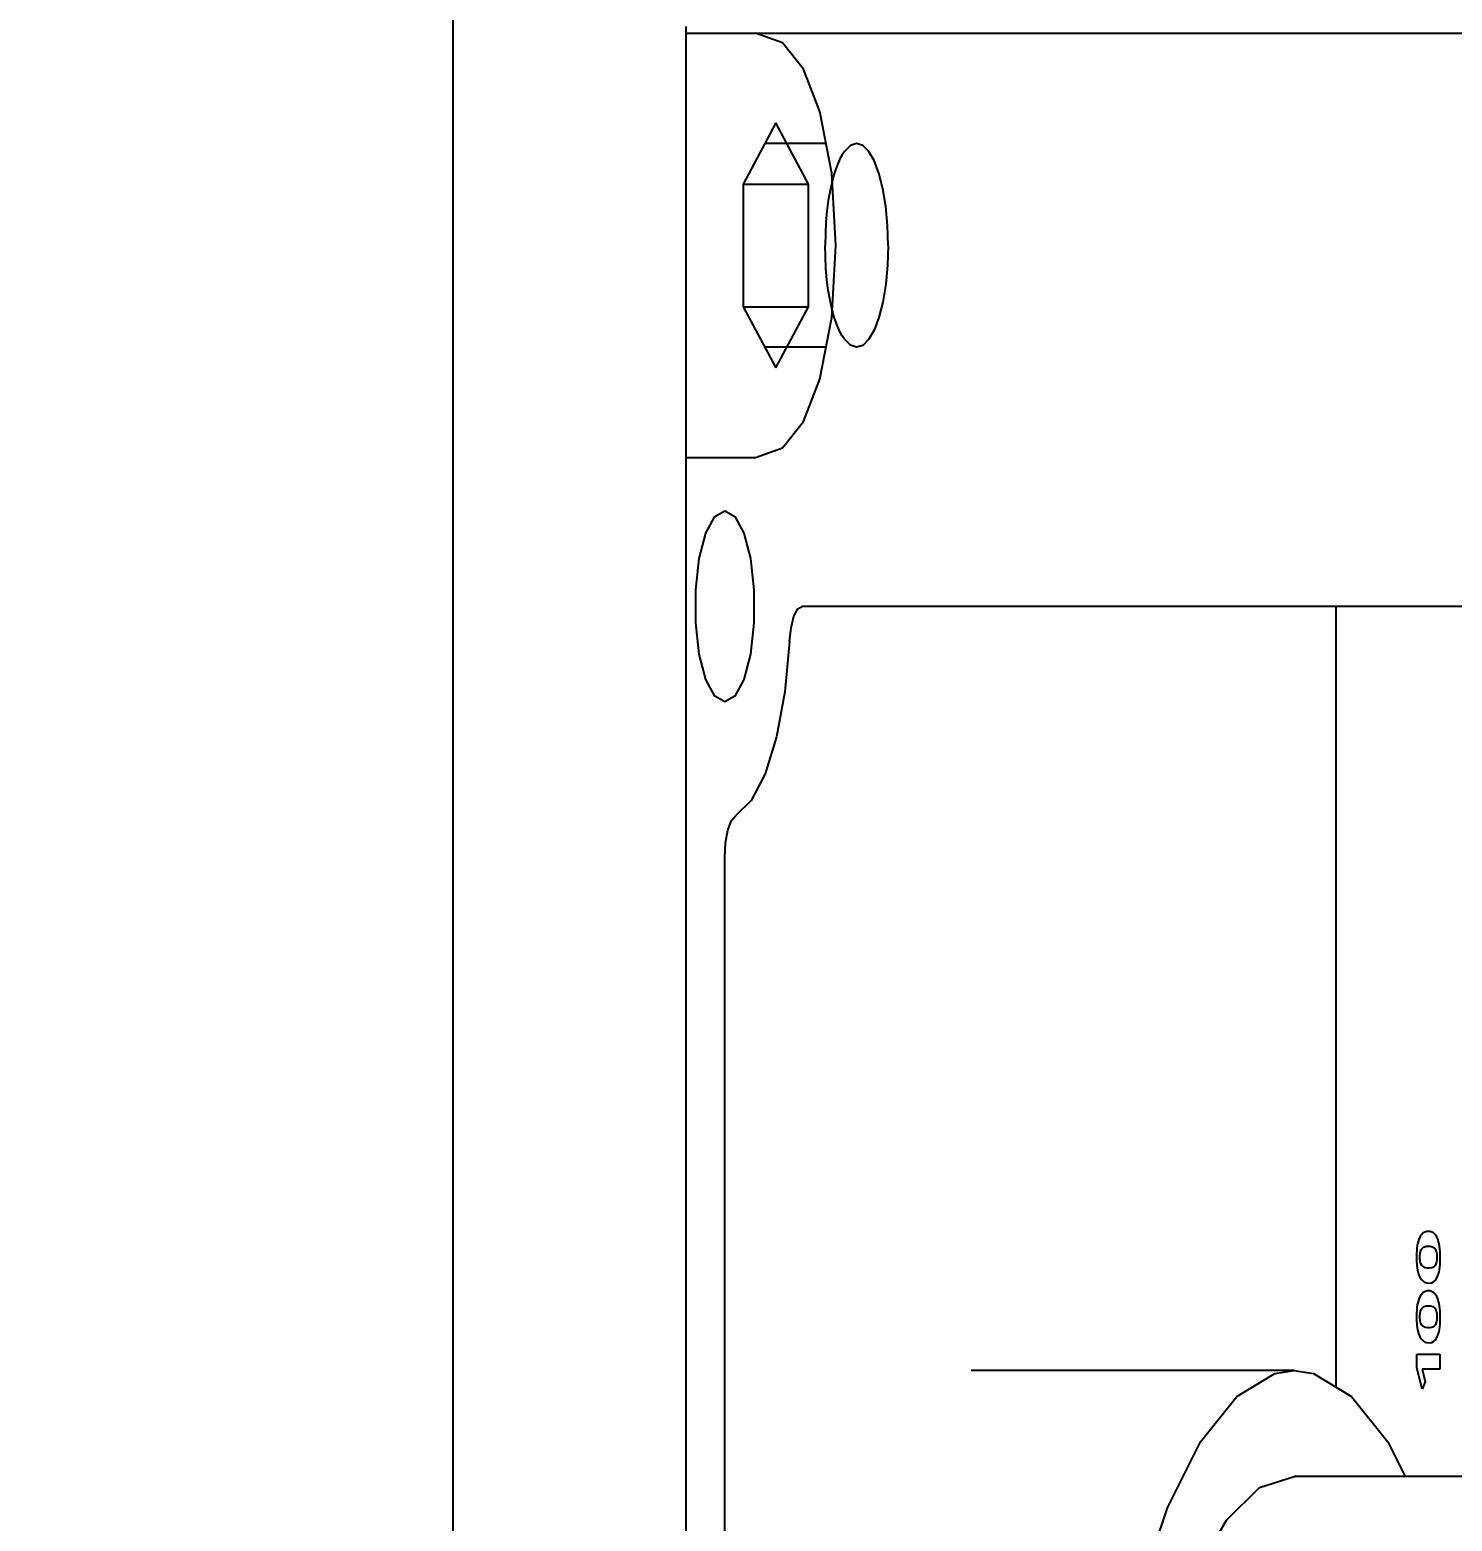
# Model space of a CAD drawing. Extents: x 1551 to 113148, y -1700 to 77018.
# Drawn here: x 13967.11 to 14000.6, y 23687.22 to 23722.34 of the extents above; entities that cross this region are included whole.
import ezdxf

# ---------------------------------------------------------------- set-up
doc = ezdxf.new("R2010")
doc.units = 0
doc.header["$LTSCALE"] = 500
doc.header["$MEASUREMENT"] = 0
doc.linetypes.add('CENTER', pattern=[3, 2.5, -0.25, 0, -0.25])
doc.layers.get('0').update_dxf_attribs({"linetype": 'CONTINUOUS'})
doc.styles.add('ROMANS', font='romans', dxfattribs={"height": 100})

# ---------------------------------------------------------------- blocks, each defined once
blk = doc.blocks.new('platform_top')
at = {"linetype": 'Continuous'}
for p, q in [((-9884.094, 2299.678), (-9884.094, 1733.678)), ((-9889.581, 2265.337), (-9889.581, 2170.024)), ((-9890.491, 2245.762), (-9890.491, 2189.595)), ((-9912.701, 2204.178), (-9903.898, 2204.178)), ((-9906.986, 2201.944), (-9906.915, 2202.12)), ((-9906.915, 2202.12), (-9906.787, 2201.605)), ((-9906.911, 2201.646), (-9906.986, 2201.944)), ((-9904.881, 2183.678), (-9904.881, 2202.065)), ((-9907.332, 2201.646), (-9906.911, 2201.646)), ((-9907.332, 2201.292), (-9907.332, 2201.646)), ((-9906.787, 2201.605), (-9906.787, 2201.292)), ((-9903.898, 2201.678), (-9896.29, 2201.678)), ((-9906.787, 2201.292), (-9907.332, 2201.292)), ((-9907.061, 2201.029), (-9907.138, 2201.017)), ((-9906.975, 2201.009), (-9907.061, 2201.029)), ((-9907.321, 2200.71), (-9907.329, 2200.651)), ((-9907.31, 2200.762), (-9907.321, 2200.71)), ((-9907.298, 2200.809), (-9907.31, 2200.762)), ((-9907.284, 2200.849), (-9907.298, 2200.809)), ((-9907.252, 2200.916), (-9907.284, 2200.849)), ((-9907.216, 2200.964), (-9907.252, 2200.916)), ((-9907.178, 2200.997), (-9907.216, 2200.964)), ((-9907.138, 2201.017), (-9907.178, 2200.997)), ((-9907.138, 2200.668), (-9907.084, 2200.676)), ((-9907.084, 2200.676), (-9907.036, 2200.675)), ((-9907.036, 2200.675), (-9906.982, 2200.668)), ((-9906.933, 2200.982), (-9906.975, 2201.009)), ((-9906.895, 2200.941), (-9906.933, 2200.982)), ((-9906.86, 2200.885), (-9906.895, 2200.941)), ((-9906.844, 2200.85), (-9906.86, 2200.885)), ((-9906.83, 2200.811), (-9906.844, 2200.85)), ((-9906.805, 2200.72), (-9906.83, 2200.811)), ((-9906.796, 2200.666), (-9906.805, 2200.72)), ((-9907.336, 2200.586), (-9907.34, 2200.514)), ((-9907.34, 2200.514), (-9907.34, 2200.355)), ((-9907.34, 2200.355), (-9907.336, 2200.282)), ((-9907.329, 2200.651), (-9907.336, 2200.586)), ((-9907.26, 2200.416), (-9907.259, 2200.455)), ((-9907.259, 2200.376), (-9907.26, 2200.416)), ((-9907.259, 2200.455), (-9907.258, 2200.473)), ((-9907.256, 2200.341), (-9907.259, 2200.376)), ((-9907.258, 2200.473), (-9907.256, 2200.49)), ((-9907.256, 2200.49), (-9907.251, 2200.521)), ((-9907.254, 2200.325), (-9907.256, 2200.341)), ((-9907.251, 2200.31), (-9907.254, 2200.325)), ((-9907.251, 2200.521), (-9907.244, 2200.549)), ((-9907.244, 2200.549), (-9907.236, 2200.573)), ((-9907.236, 2200.573), (-9907.227, 2200.594)), ((-9907.227, 2200.594), (-9907.216, 2200.611)), ((-9907.216, 2200.611), (-9907.192, 2200.639)), ((-9907.192, 2200.639), (-9907.166, 2200.657)), ((-9907.166, 2200.657), (-9907.138, 2200.668)), ((-9906.982, 2200.668), (-9906.927, 2200.638)), ((-9906.927, 2200.638), (-9906.903, 2200.61)), ((-9906.903, 2200.61), (-9906.883, 2200.572)), ((-9906.883, 2200.572), (-9906.878, 2200.56)), ((-9906.878, 2200.56), (-9906.875, 2200.548)), ((-9906.875, 2200.548), (-9906.868, 2200.52)), ((-9906.868, 2200.52), (-9906.863, 2200.489)), ((-9906.863, 2200.342), (-9906.868, 2200.311)), ((-9906.863, 2200.489), (-9906.86, 2200.455)), ((-9906.86, 2200.377), (-9906.863, 2200.342)), ((-9906.86, 2200.455), (-9906.859, 2200.436)), ((-9906.859, 2200.416), (-9906.86, 2200.377)), ((-9906.859, 2200.436), (-9906.859, 2200.416)), ((-9906.788, 2200.608), (-9906.796, 2200.666)), ((-9906.779, 2200.474), (-9906.788, 2200.608)), ((-9906.783, 2200.255), (-9906.779, 2200.324)), ((-9906.778, 2200.399), (-9906.779, 2200.474)), ((-9906.779, 2200.324), (-9906.778, 2200.399)), ((-9907.336, 2200.282), (-9907.33, 2200.215)), ((-9907.33, 2200.215), (-9907.312, 2200.101)), ((-9907.312, 2200.101), (-9907.301, 2200.052)), ((-9907.301, 2200.052), (-9907.288, 2200.008)), ((-9907.288, 2200.008), (-9907.257, 2199.936)), ((-9907.244, 2200.283), (-9907.251, 2200.31)), ((-9907.236, 2200.259), (-9907.244, 2200.283)), ((-9907.227, 2200.238), (-9907.236, 2200.259)), ((-9907.216, 2200.22), (-9907.227, 2200.238)), ((-9907.166, 2200.174), (-9907.216, 2200.22)), ((-9907.111, 2200.158), (-9907.166, 2200.174)), ((-9907.061, 2200.156), (-9907.111, 2200.158)), ((-9907.01, 2200.158), (-9907.061, 2200.156)), ((-9906.954, 2200.175), (-9907.01, 2200.158)), ((-9906.927, 2200.193), (-9906.954, 2200.175)), ((-9906.903, 2200.221), (-9906.927, 2200.193)), ((-9906.892, 2200.239), (-9906.903, 2200.221)), ((-9906.883, 2200.26), (-9906.892, 2200.239)), ((-9906.875, 2200.284), (-9906.883, 2200.26)), ((-9906.871, 2200.297), (-9906.875, 2200.284)), ((-9906.868, 2200.311), (-9906.871, 2200.297)), ((-9906.863, 2199.929), (-9906.832, 2199.997)), ((-9906.832, 2199.997), (-9906.807, 2200.084)), ((-9906.807, 2200.084), (-9906.802, 2200.109)), ((-9906.802, 2200.109), (-9906.797, 2200.136)), ((-9906.797, 2200.136), (-9906.789, 2200.193)), ((-9906.789, 2200.193), (-9906.783, 2200.255)), ((-9907.257, 2199.936), (-9907.222, 2199.882)), ((-9907.222, 2199.882), (-9907.183, 2199.844)), ((-9907.183, 2199.844), (-9907.102, 2199.806)), ((-9907.061, 2199.625), (-9907.138, 2199.612)), ((-9907.102, 2199.806), (-9907.02, 2199.806)), ((-9906.975, 2199.605), (-9907.061, 2199.625)), ((-9907.02, 2199.806), (-9906.938, 2199.842)), ((-9906.938, 2199.842), (-9906.863, 2199.929)), ((-9907.321, 2199.305), (-9907.329, 2199.247)), ((-9907.31, 2199.358), (-9907.321, 2199.305)), ((-9907.298, 2199.404), (-9907.31, 2199.358)), ((-9907.284, 2199.445), (-9907.298, 2199.404)), ((-9907.252, 2199.511), (-9907.284, 2199.445)), ((-9907.216, 2199.559), (-9907.252, 2199.511)), ((-9907.178, 2199.592), (-9907.216, 2199.559)), ((-9907.138, 2199.612), (-9907.178, 2199.592)), ((-9907.138, 2199.264), (-9907.084, 2199.271)), ((-9907.084, 2199.271), (-9907.036, 2199.271)), ((-9907.036, 2199.271), (-9906.982, 2199.263)), ((-9906.934, 2199.577), (-9906.975, 2199.605)), ((-9906.895, 2199.536), (-9906.934, 2199.577)), ((-9906.86, 2199.48), (-9906.895, 2199.536)), ((-9906.844, 2199.446), (-9906.86, 2199.48)), ((-9906.83, 2199.407), (-9906.844, 2199.446)), ((-9906.805, 2199.315), (-9906.83, 2199.407)), ((-9906.796, 2199.262), (-9906.805, 2199.315)), ((-9907.336, 2199.182), (-9907.34, 2199.109)), ((-9907.34, 2199.109), (-9907.34, 2198.95)), ((-9907.34, 2198.95), (-9907.336, 2198.877)), ((-9907.329, 2199.247), (-9907.336, 2199.182)), ((-9907.26, 2199.011), (-9907.259, 2199.05)), ((-9907.259, 2198.972), (-9907.26, 2199.011)), ((-9907.259, 2199.05), (-9907.258, 2199.068)), ((-9907.256, 2198.937), (-9907.259, 2198.972)), ((-9907.258, 2199.068), (-9907.256, 2199.086)), ((-9907.256, 2199.086), (-9907.251, 2199.117)), ((-9907.254, 2198.921), (-9907.256, 2198.937)), ((-9907.251, 2198.906), (-9907.254, 2198.921)), ((-9907.251, 2199.117), (-9907.244, 2199.144)), ((-9907.244, 2199.144), (-9907.236, 2199.168)), ((-9907.236, 2199.168), (-9907.227, 2199.189)), ((-9907.227, 2199.189), (-9907.216, 2199.207)), ((-9907.216, 2199.207), (-9907.193, 2199.234)), ((-9907.193, 2199.234), (-9907.166, 2199.253)), ((-9907.166, 2199.253), (-9907.138, 2199.264)), ((-9906.982, 2199.263), (-9906.927, 2199.233)), ((-9906.927, 2199.233), (-9906.903, 2199.206)), ((-9906.903, 2199.206), (-9906.883, 2199.167)), ((-9906.883, 2199.167), (-9906.878, 2199.156)), ((-9906.878, 2199.156), (-9906.875, 2199.143)), ((-9906.875, 2199.143), (-9906.868, 2199.116)), ((-9906.868, 2199.116), (-9906.863, 2199.085)), ((-9906.863, 2198.937), (-9906.868, 2198.906)), ((-9906.863, 2199.085), (-9906.86, 2199.05)), ((-9906.86, 2198.972), (-9906.863, 2198.937)), ((-9906.86, 2199.05), (-9906.859, 2199.031)), ((-9906.859, 2199.011), (-9906.86, 2198.972)), ((-9906.859, 2199.031), (-9906.859, 2199.011)), ((-9906.788, 2199.203), (-9906.796, 2199.262)), ((-9906.779, 2199.07), (-9906.788, 2199.203)), ((-9906.783, 2198.851), (-9906.779, 2198.919)), ((-9906.778, 2198.995), (-9906.779, 2199.07)), ((-9906.779, 2198.919), (-9906.778, 2198.995)), ((-9907.336, 2198.877), (-9907.33, 2198.811)), ((-9907.33, 2198.811), (-9907.312, 2198.696)), ((-9907.312, 2198.696), (-9907.301, 2198.647)), ((-9907.301, 2198.647), (-9907.288, 2198.604)), ((-9907.288, 2198.604), (-9907.257, 2198.532)), ((-9907.244, 2198.878), (-9907.251, 2198.906)), ((-9907.236, 2198.854), (-9907.244, 2198.878)), ((-9907.227, 2198.833), (-9907.236, 2198.854)), ((-9907.216, 2198.815), (-9907.227, 2198.833)), ((-9907.166, 2198.77), (-9907.216, 2198.815)), ((-9907.111, 2198.753), (-9907.166, 2198.77)), ((-9907.061, 2198.751), (-9907.111, 2198.753)), ((-9907.01, 2198.753), (-9907.061, 2198.751)), ((-9906.954, 2198.77), (-9907.01, 2198.753)), ((-9906.927, 2198.789), (-9906.954, 2198.77)), ((-9906.903, 2198.817), (-9906.927, 2198.789)), ((-9906.892, 2198.834), (-9906.903, 2198.817)), ((-9906.883, 2198.855), (-9906.892, 2198.834)), ((-9906.875, 2198.879), (-9906.883, 2198.855)), ((-9906.871, 2198.892), (-9906.875, 2198.879)), ((-9906.868, 2198.906), (-9906.871, 2198.892)), ((-9906.863, 2198.524), (-9906.832, 2198.592)), ((-9906.832, 2198.592), (-9906.807, 2198.68)), ((-9906.807, 2198.68), (-9906.802, 2198.705)), ((-9906.802, 2198.705), (-9906.797, 2198.731)), ((-9906.797, 2198.731), (-9906.789, 2198.788)), ((-9906.789, 2198.788), (-9906.783, 2198.851)), ((-9907.257, 2198.532), (-9907.222, 2198.477)), ((-9907.222, 2198.477), (-9907.183, 2198.439)), ((-9907.183, 2198.439), (-9907.102, 2198.401)), ((-9907.102, 2198.401), (-9907.02, 2198.401)), ((-9907.02, 2198.401), (-9906.938, 2198.437)), ((-9906.938, 2198.437), (-9906.863, 2198.524)), ((-9892.319, 2183.678), (-9961.9, 2183.678)), ((-9889.581, 2180.178), (-9891.217, 2180.178)), ((-9891.692, 2178.065), (-9892.465, 2176.622)), ((-9890.92, 2176.622), (-9891.692, 2178.065)), ((-9892.874, 2177.578), (-9891.432, 2177.578)), ((-9890.92, 2176.622), (-9892.465, 2176.622)), ((-9892.465, 2176.622), (-9892.465, 2173.735)), ((-9890.92, 2173.735), (-9890.92, 2176.622)), ((-9890.92, 2173.735), (-9892.465, 2173.735)), ((-9892.465, 2173.735), (-9891.692, 2172.292)), ((-9891.692, 2172.292), (-9890.92, 2173.735)), ((-9892.874, 2172.778), (-9891.432, 2172.778)), ((-9889.581, 2170.178), (-9971.561, 2170.178))]:
    blk.add_line(p, q, dxfattribs=at)
for points in [[(-9898.954, 2217.678), (-9899.038, 2214.738), (-9899.288, 2211.899), (-9899.695, 2209.256), (-9900.245, 2206.899), (-9900.919, 2204.91), (-9901.695, 2203.356), (-9902.545, 2202.289), (-9903.442, 2201.747), (-9903.898, 2201.679)], [(-9899.727, 2217.678), (-9899.807, 2215.045), (-9900.044, 2212.512), (-9900.43, 2210.178), (-9900.949, 2208.133), (-9901.581, 2206.454), (-9902.302, 2205.206), (-9903.085, 2204.438), (-9903.898, 2204.178)], [(-9903.898, 2201.679), (-9904.355, 2201.747), (-9905.251, 2202.289), (-9906.102, 2203.356), (-9906.513, 2204.178)], [(-9890.491, 2189.595), (-9890.509, 2189.251), (-9890.564, 2188.949), (-9890.647, 2188.726), (-9890.748, 2188.609)], [(-9892.014, 2184.512), (-9891.905, 2185.691), (-9891.71, 2186.751), (-9891.44, 2187.623), (-9891.112, 2188.256), (-9890.748, 2188.609)], [(-9890.491, 2181.428), (-9890.728, 2181.564), (-9890.938, 2181.955), (-9891.093, 2182.553), (-9891.175, 2183.288), (-9891.175, 2184.069), (-9891.093, 2184.803), (-9890.938, 2185.402), (-9890.728, 2185.793), (-9890.491, 2185.928)], [(-9890.491, 2185.928), (-9890.253, 2185.793), (-9890.044, 2185.402), (-9889.889, 2184.803), (-9889.806, 2184.069)], [(-9892.014, 2184.512), (-9892.05, 2184.183), (-9892.119, 2183.915), (-9892.213, 2183.739), (-9892.319, 2183.678)], [(-9889.806, 2184.069), (-9889.806, 2183.288), (-9889.889, 2182.553), (-9890.044, 2181.955), (-9890.253, 2181.564), (-9890.491, 2181.428)], [(-9891.217, 2180.178), (-9891.853, 2179.945), (-9892.344, 2179.328), (-9892.731, 2178.326), (-9893.008, 2176.875), (-9893.107, 2175.178)], [(-9894.336, 2175.178), (-9894.322, 2175.645), (-9894.28, 2176.093), (-9894.211, 2176.514), (-9894.119, 2176.876), (-9894.005, 2177.177), (-9893.877, 2177.397), (-9893.738, 2177.533), (-9893.592, 2177.578), (-9893.448, 2177.531), (-9893.307, 2177.391)], [(-9893.307, 2177.391), (-9893.253, 2177.309), (-9893.201, 2177.214), (-9893.15, 2177.1), (-9893.104, 2176.979), (-9893.061, 2176.846), (-9893.019, 2176.693)], [(-9893.019, 2176.693), (-9892.97, 2176.476), (-9892.928, 2176.235), (-9892.896, 2175.988), (-9892.872, 2175.723), (-9892.858, 2175.451), (-9892.853, 2175.178)], [(-9894.336, 2175.178), (-9894.322, 2174.712), (-9894.28, 2174.264), (-9894.211, 2173.843), (-9894.119, 2173.481), (-9894.005, 2173.179), (-9893.877, 2172.96), (-9893.738, 2172.824), (-9893.592, 2172.778), (-9893.448, 2172.826), (-9893.307, 2172.966)], [(-9893.107, 2175.178), (-9893.008, 2173.474), (-9892.729, 2172.024), (-9892.342, 2171.026), (-9891.852, 2170.411), (-9891.217, 2170.178)], [(-9893.019, 2173.666), (-9892.97, 2173.883), (-9892.928, 2174.123), (-9892.896, 2174.37), (-9892.872, 2174.635), (-9892.858, 2174.899), (-9892.853, 2175.178)], [(-9893.307, 2172.966), (-9893.253, 2173.048), (-9893.201, 2173.143), (-9893.15, 2173.257), (-9893.104, 2173.378), (-9893.059, 2173.517), (-9893.019, 2173.666)]]:
    blk.add_lwpolyline(points, dxfattribs=at)

msp = doc.modelspace()

# ---------------------------------------------------------------- block references
at = {"linetype": 'CENTER', "rotation": 180}
msp.add_blockref('platform_top', (4092.981, 25892.444), dxfattribs=at)

# ---------------------------------------------------------------- texts
at = {"insert": (13726.716, 24013.119), "char_height": 100, "width": 821.25223, "attachment_point": 1, "style": 'ROMANS'}
msp.add_mtext('Locker\\PHydraulic', dxfattribs=at)

doc.saveas('drawing.dxf')
